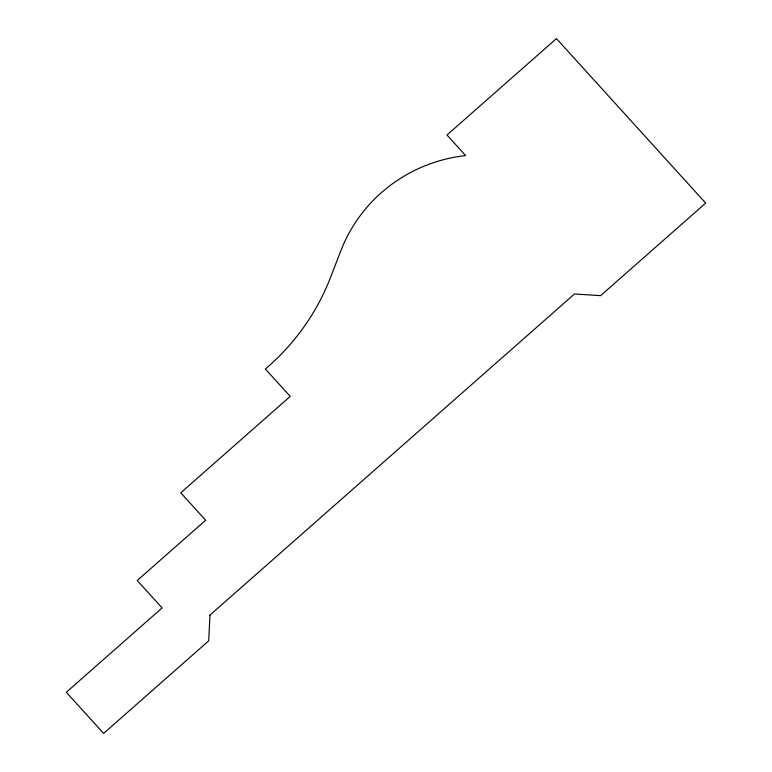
<?xml version="1.0" encoding="UTF-8"?>
<svg xmlns="http://www.w3.org/2000/svg" width="772" height="772" viewBox="0 0 772 772"><rect width="100%" height="100%" fill="white"/><g stroke="black" fill="none" stroke-linecap="round" stroke-linejoin="round"><path stroke-width="1.16" d="M209.955 615.081L208.71 640.847L103.622 733.4L66.315 692.281L162.101 607.911L137.223 580.496L205.641 520.231L180.764 492.816L290.224 396.393L265.356 368.987A237.178 232.256 25.9 0 0 330.58 277.322L340.819 250.832A155.288 152.065 25.9 0 1 465.632 155.577L446.969 135.023L556.438 38.6L705.685 203.084L600.606 295.647L574.484 293.987L209.955 615.081"/></g></svg>
